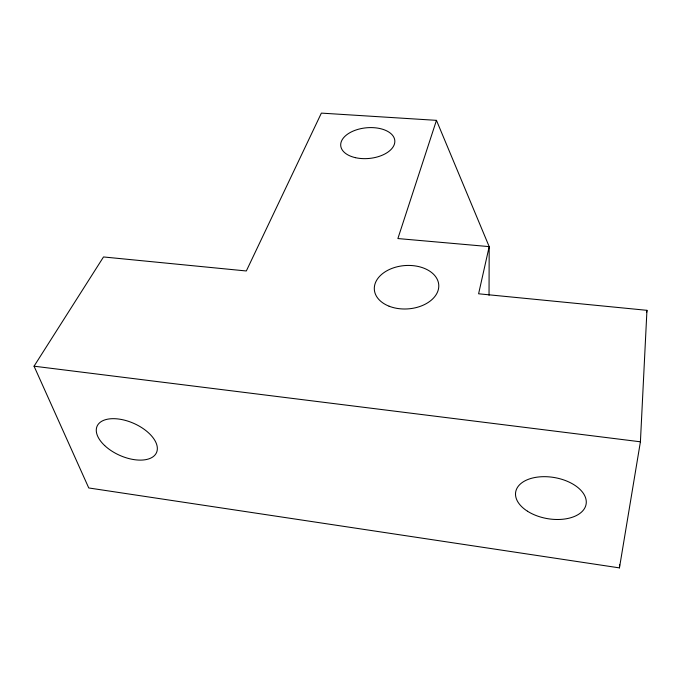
<?xml version="1.0" encoding="UTF-8"?>
<svg xmlns="http://www.w3.org/2000/svg" width="681" height="681" viewBox="0 0 681 681"><rect width="100%" height="100%" fill="white"/><g stroke="black" fill="none" stroke-linecap="round" stroke-linejoin="round"><path stroke-width="1.02" d="M489.035 295.282L489.188 246.616L436.461 120.35L321.372 113.114L246.326 270.978L103.512 256.958L34.05 366.191L88.76 487.962L619.446 567.886L640.412 441.799L646.95 310.323L478.598 293.792L489.188 246.616L397.883 238.554L436.461 120.35M619.446 567.886L619.642 564.719M646.635 312.417L646.95 310.323M34.05 366.191L640.412 441.799M389.089 306.203A32.288 21.715 -4.2 0 0 438.751 286.973A32.288 21.715 -4.2 0 0 391.805 268.467A32.288 21.715 -4.2 0 0 389.089 306.203M355.422 157.669A27.163 15.391 -5.5 0 0 394.801 140.567A27.163 15.391 -5.5 0 0 353.047 131.127A27.163 15.391 -5.5 0 0 355.422 157.669M527.477 511.218A35.735 20.839 9.8 0 0 585.592 506.145A35.735 20.839 9.8 0 0 539.616 476.87A35.735 20.839 9.8 0 0 527.477 511.218M104.695 445.587A32.501 17.459 24 0 0 156.085 453.444A32.501 17.459 24 0 0 119.626 419.173A32.501 17.459 24 0 0 104.695 445.587"/></g></svg>
